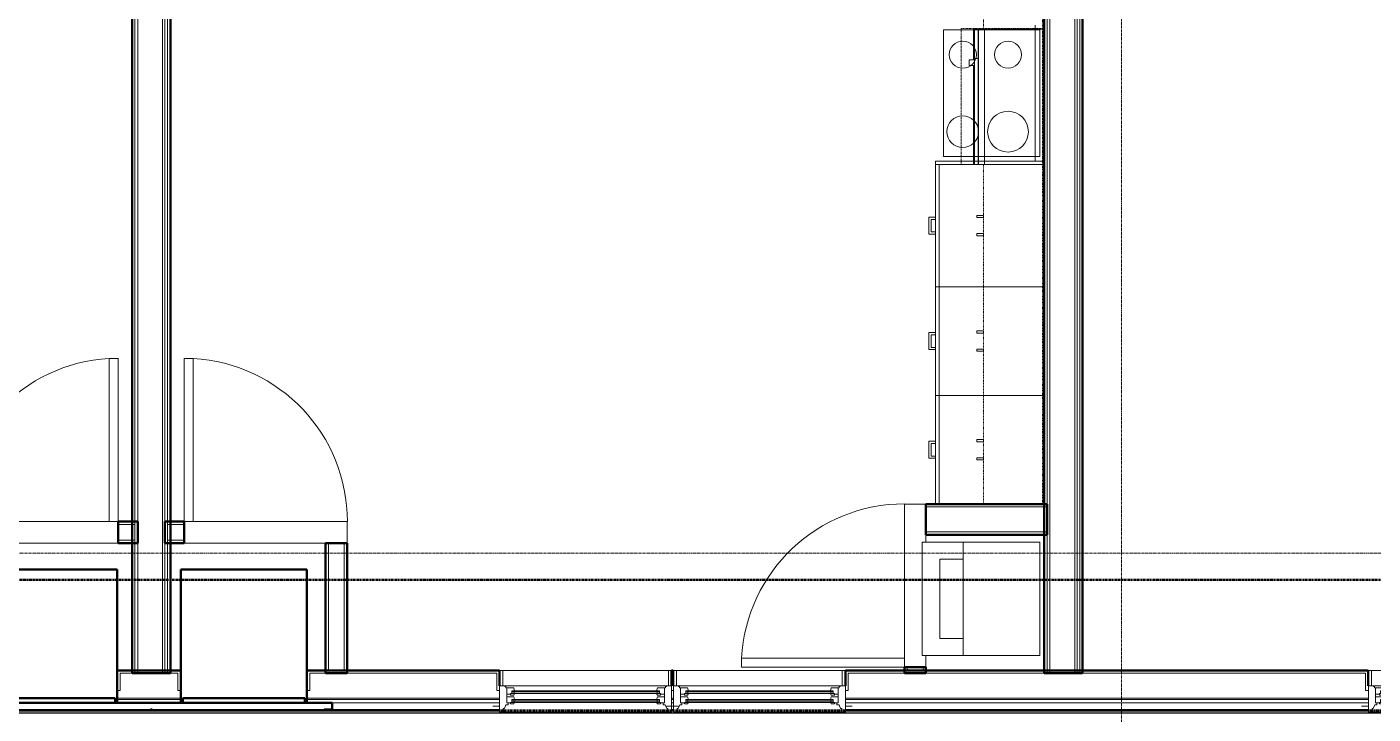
# Model space of a CAD drawing. Header units: inches. Extents: x -4235 to -464, y 9767 to 12347.
# Drawn here: x -2742.2 to -2444.7, y 11246.6 to 11398.4 of the extents above; entities that cross this region are included whole.
import ezdxf

# ---------------------------------------------------------------- set-up
doc = ezdxf.new("R2010")
doc.units = ezdxf.units.IN
doc.header["$MEASUREMENT"] = 0
for name, pattern in [('Dash', [0.25, 0.125, -0.125]), ('Dash 1_16_', [0.125, 0.0625, -0.0625]), ('Grid Line 1_2_', [0.875, 0.5, -0.125, 0.125, -0.125]), ('Overhead', [0.15625, 0.09375, -0.0625])]:
    doc.linetypes.add(name, pattern=pattern)
for name, color, linetype, lineweight in [('0-1', 7, 'Continuous', 5), ('0-2', 10, 'Continuous', 9), ('A-DOOR-1', 10, 'Continuous', 9), ('A-DOOR-2', 50, 'Continuous', 20), ('A-GENM', 5, 'Continuous', 9), ('A-GENM-4', 5, 'Continuous', 50), ('A-GLAZ-1', 151, 'Continuous', 9), ('A-GLAZ-2', 151, 'Continuous', 20), ('A-GLAZ-3', 151, 'Continuous', 50), ('A-WALL', 113, 'Continuous', 13), ('A-WALL-1', 7, 'Continuous', 50), ('A-WALL-2', 250, 'Continuous', 13), ('A-WALL-3', 10, 'Continuous', 9), ('A-WALL-4', 254, 'Continuous', 9), ('A-WALL-5', 113, 'Continuous', 9), ('A-WALL-6', 113, 'Continuous', 50), ('C-PROP-LINE-1', 91, 'Dash 1_16_', 50), ('I-WALL-1', 7, 'Continuous', 50), ('P-SANR-FIXT-1', 10, 'Continuous', 9), ('Q-CASE-1', 254, 'Continuous', 9), ('Q-CASE-2', 10, 'Continuous', 9), ('Q-CASE-3', 254, 'Dash', 9), ('Q-CASE-4', 10, 'Dash', 9), ('Q-SPCQ-1', 10, 'Continuous', 9), ('Q-SPCQ-2', 91, 'Overhead', 9), ('S-GRID-1', 1, 'Grid Line 1_2_', 9)]:
    doc.layers.add(name, color=color, linetype=linetype, lineweight=lineweight)

# ---------------------------------------------------------------- blocks, each defined once
blk = doc.blocks.new('SWING - SINGLE - FLUSH - 36_ x 80_ - OFFSET PIVOT DOOR AT MAGIC PAK AND WASHER_DRYER-3199414-BACKGROUND - RCP - 3RD FLOOR')
at = {"layer": 'A-DOOR-1'}
blk.add_arc((18, 2.37), 36.07, 93.1789, 180, dxfattribs=at)
at = {"layer": 'A-DOOR-2'}
for p, q in [((16, 2.37), (16, 38.39)), ((18, 38.39), (16, 38.39)), ((18, 2.37), (18, 38.39)), ((18, 2.37), (16, 2.37))]:
    blk.add_line(p, q, dxfattribs=at)
blk = doc.blocks.new('SWING - SINGLE - FLUSH - 36_ x 80_ - OFFSET PIVOT DOOR AT MAGIC PAK AND WASHER_DRYER-3199415-BACKGROUND - RCP - 3RD FLOOR')
at = {"layer": 'A-DOOR-1'}
blk.add_arc((18, -2.37), 36.07, 180, 266.8211, dxfattribs=at)
at = {"layer": 'A-DOOR-2'}
for p, q in [((16, -2.37), (16, -38.39)), ((18, -2.37), (16, -2.37)), ((18, -2.37), (18, -38.39)), ((18, -38.39), (16, -38.39))]:
    blk.add_line(p, q, dxfattribs=at)
blk = doc.blocks.new('Range - 24_ x 30_-2806124-BACKGROUND - RCP - 3RD FLOOR')
at = {"layer": 'Q-SPCQ-1'}
blk.add_line((0, -22), (30, -22), dxfattribs=at)
for centre, radius, start, end in [((6.5, -6), 3.5, 360, 180), ((23.5, -6), 3, 0, 180), ((6.5, -6), 3.5, 180, 0), ((23.5, -6), 3, 180, 0), ((6.5, -16), 4.5, 0, 180), ((23.5, -16), 3, 360, 180), ((6.5, -16), 4.5, 180, 0), ((23.5, -16), 3, 180, 0)]:
    blk.add_arc(centre, radius, start, end, dxfattribs=at)
blk = doc.blocks.new('Stacked Washer and Dryer - 26_x25_ - Private-1372850-BACKGROUND - RCP - 3RD FLOOR')
at = {"layer": 'P-SANR-FIXT-1'}
for p, q in [((26, 12.5), (0, 12.5)), ((0, -12.5), (0, 12.5)), ((16.90625, -12.5), (16.90625, 12.5)), ((26, 12.5), (26, -12.5)), ((22.09375, 8.75), (16.90625, 8.75)), ((22.09375, -8.75), (22.09375, 8.75)), ((16.90625, -8.75), (22.09375, -8.75)), ((0, -12.5), (26, -12.5))]:
    blk.add_line(p, q, dxfattribs=at)
blk = doc.blocks.new('30quot_MicrowaveVent_11166 - 70cm miele oven-V70-BACKGROUND - RCP - 3RD FLOOR')
at = {"layer": 'Q-CASE-1'}
for p, q in [((-13.45, 15.6), (-14.2, 15.6)), ((-14.2, 15.6), (-14.2, 15.54)), ((-14.2, 15.54), (-14.2, 15.48)), ((-14.2, 15.48), (-14.2, 15.39)), ((-13.45, 15.39), (-14.2, 15.39)), ((-14.2, 15.39), (-14.2, 14.61)), ((7.69, 15.6), (-12.45, 15.6)), ((9.18, 15.39), (-12.45, 15.39)), ((8.88, 16.6), (7.69, 16.6)), ((7.69, 16.55), (7.69, 15.39)), ((8.88, 16.6), (8.88, 16.55)), ((8.88, 15.39), (8.88, 16.6)), ((15.55, 15.6), (8.88, 15.6)), ((9.18, 15.39), (9.18, 14.61)), ((15.55, 15.39), (9.18, 15.39)), ((9.18, 15.39), (9.18, 14.61)), ((-14.2, 14.61), (-13.45, 14.61)), ((-14.2, 14.49), (-14.2, 13.23)), ((-13.45, 14.49), (-14.2, 14.49)), ((-14.2, 13.23), (-14.2, 0.37)), ((-14.2, 13.23), (-13.45, 13.23)), ((-12.45, 14.61), (9.18, 14.61)), ((15.55, 14.49), (-12.45, 14.49)), ((-12.45, 13.23), (15.55, 13.23)), ((9.18, 14.61), (15.55, 14.61)), ((15.68, 0), (15.68, 0.37))]:
    blk.add_line(p, q, dxfattribs=at)
at = {"layer": 'Q-CASE-2'}
for p, q in [((-12.45, 15.6), (-13.45, 15.6)), ((-12.45, 15.39), (-13.45, 15.39)), ((15.68, 15.6), (15.55, 15.6)), ((15.68, 15.39), (15.55, 15.39)), ((15.68, 15.39), (15.68, 15.6)), ((15.68, 15.39), (15.68, 14.61)), ((-13.45, 14.61), (-12.45, 14.61)), ((-12.45, 14.49), (-13.45, 14.49)), ((-13.45, 13.23), (-12.45, 13.23)), ((15.55, 14.61), (15.68, 14.61)), ((15.68, 14.49), (15.55, 14.49)), ((15.55, 13.23), (15.68, 13.23)), ((15.68, 13.23), (15.68, 14.49)), ((15.68, 0.37), (15.68, 13.23)), ((-14.2, 0.37), (-14.2, 0)), ((-13.45, 0), (15.68, 0)), ((-14.2, 0), (-13.45, 0))]:
    blk.add_line(p, q, dxfattribs=at)
blk = doc.blocks.new('Base Cabinet 3 Drawer 230 - Base Cabinet 3 Drawer 230 27_-2602705-BACKGROUND - RCP - 3RD FLOOR')
at = {"layer": 'Q-CASE-2'}
for p, q in [((-12.76, 24), (14.24, 24)), ((-12.76, 23.25), (-12.76, 24)), ((-1.14, 24), (-1.14, 25.5)), ((-1.14, 25.5), (2.61, 25.5)), ((-1.14, 24), (-0.64, 24)), ((2.11, 25), (-0.64, 25)), ((-0.64, 24), (-0.64, 25)), ((2.11, 24), (2.11, 25)), ((2.61, 24), (2.11, 24)), ((2.61, 25.5), (2.61, 24)), ((14.24, 24), (14.24, 23.25)), ((14.24, 23.25), (-12.76, 23.25)), ((-12.76, 23.25), (-12.76, 0)), ((14.24, 0), (14.24, 23.25)), ((-12.76, 0), (14.24, 0))]:
    blk.add_line(p, q, dxfattribs=at)
blk = doc.blocks.new('Base Cabinet 3 Drawer 230 - Base Cabinet 3 Drawer 230 24_-2578604-BACKGROUND - RCP - 3RD FLOOR')
at = {"layer": 'Q-CASE-2'}
for p, q in [((-11.26, 24), (12.74, 24)), ((-11.26, 23.25), (-11.26, 24)), ((-1.14, 24), (-1.14, 25.5)), ((-1.14, 25.5), (2.61, 25.5)), ((-1.14, 24), (-0.64, 24)), ((2.11, 25), (-0.64, 25)), ((-0.64, 24), (-0.64, 25)), ((2.11, 24), (2.11, 25)), ((2.61, 24), (2.11, 24)), ((2.61, 25.5), (2.61, 24)), ((12.74, 24), (12.74, 23.25)), ((12.74, 23.25), (-11.26, 23.25)), ((-11.26, 23.25), (-11.26, 0)), ((12.74, 0), (12.74, 23.25)), ((-11.26, 0), (12.74, 0))]:
    blk.add_line(p, q, dxfattribs=at)
blk = doc.blocks.new('Base Cabinet 3 Drawer 230 - Base Cabinet 3 Drawer 230 24_-2554933-BACKGROUND - RCP - 3RD FLOOR')
at = {"layer": 'Q-CASE-2'}
for p, q in [((-11.26, -23.25), (-11.26, 0)), ((-11.26, 0), (12.74, 0)), ((12.74, 0), (12.74, -23.25)), ((-11.26, -23.25), (-11.26, -24)), ((12.74, -23.25), (-11.26, -23.25)), ((12.74, -24), (12.74, -23.25)), ((-11.26, -24), (12.74, -24)), ((-0.64, -24), (-1.14, -24)), ((-1.14, -25.5), (-1.14, -24)), ((2.61, -25.5), (-1.14, -25.5)), ((-0.64, -25), (-0.64, -24)), ((-0.64, -25), (2.11, -25)), ((2.11, -25), (2.11, -24)), ((2.11, -24), (2.61, -24)), ((2.61, -24), (2.61, -25.5))]:
    blk.add_line(p, q, dxfattribs=at)
blk = doc.blocks.new('300 Series Wall Hung Cabinet_302 - 27_ X 24_-2768166-BACKGROUND - RCP - 3RD FLOOR')
at = {"layer": 'Q-CASE-1'}
for p, q in [((-1.76, -13.19), (-2.25, -13.19)), ((-2.25, -13.19), (-2.25, -14.69)), ((-2.25, -14.69), (-1.76, -14.69)), ((-1.76, -14.69), (-1.76, -13.19)), ((2.24, -13.19), (1.75, -13.19)), ((1.75, -13.19), (1.75, -14.69)), ((1.75, -14.69), (2.24, -14.69)), ((2.24, -14.69), (2.24, -13.19))]:
    blk.add_line(p, q, dxfattribs=at)
at = {"layer": 'Q-CASE-3'}
for p, q in [((-13.5, -0.19), (-13.5, -13.19)), ((13.5, -13.19), (13.5, -0.19)), ((-13.5, -13.19), (13.5, -13.19))]:
    blk.add_line(p, q, dxfattribs=at)
at = {"layer": 'Q-CASE-4'}
blk.add_line((13.5, -0.19), (-13.5, -0.19), dxfattribs=at)
blk = doc.blocks.new('300 Series Wall Hung Cabinet_302 - 24_ X 24_-V75-BACKGROUND - RCP - 3RD FLOOR')
at = {"layer": 'Q-CASE-1'}
for p, q in [((-1.76, 14.69), (-2.25, 14.69)), ((-2.25, 14.69), (-2.25, 13.19)), ((-2.25, 13.19), (-1.76, 13.19)), ((-1.76, 13.19), (-1.76, 14.69)), ((2.24, 14.69), (1.75, 14.69)), ((1.75, 14.69), (1.75, 13.19)), ((1.75, 13.19), (2.24, 13.19)), ((2.24, 13.19), (2.24, 14.69))]:
    blk.add_line(p, q, dxfattribs=at)
at = {"layer": 'Q-CASE-3'}
for p, q in [((-12, 0.19), (-12, 13.19)), ((-12, 13.19), (12, 13.19)), ((12, 13.19), (12, 0.19))]:
    blk.add_line(p, q, dxfattribs=at)
at = {"layer": 'Q-CASE-4'}
blk.add_line((12, 0.19), (-12, 0.19), dxfattribs=at)
blk = doc.blocks.new('300 Series Wall Hung Cabinet_302 - 24_ X 24_-V77-BACKGROUND - RCP - 3RD FLOOR')
at = {"layer": 'Q-CASE-1'}
for p, q in [((-1.76, -13.19), (-2.25, -13.19)), ((-2.25, -13.19), (-2.25, -14.69)), ((-2.25, -14.69), (-1.76, -14.69)), ((-1.76, -14.69), (-1.76, -13.19)), ((2.24, -13.19), (1.75, -13.19)), ((1.75, -13.19), (1.75, -14.69)), ((1.75, -14.69), (2.24, -14.69)), ((2.24, -14.69), (2.24, -13.19))]:
    blk.add_line(p, q, dxfattribs=at)
at = {"layer": 'Q-CASE-3'}
for p, q in [((-12, -0.19), (-12, -13.19)), ((12, -0.19), (11.13, -0.19)), ((-12, -13.19), (11.13, -13.19))]:
    blk.add_line(p, q, dxfattribs=at)
at = {"layer": 'Q-CASE-4'}
for p, q in [((11.13, -0.19), (-12, -0.19)), ((12, -13.19), (12, -0.19)), ((11.13, -13.19), (12, -13.19))]:
    blk.add_line(p, q, dxfattribs=at)
blk = doc.blocks.new('300 Series Wall Hung Cabinet_302 - 24_ X 24_-V78-BACKGROUND - RCP - 3RD FLOOR')
at = {"layer": 'Q-CASE-1'}
for p, q in [((-1.76, -13.19), (-2.25, -13.19)), ((-2.25, -13.19), (-2.25, -14.69)), ((-2.25, -14.69), (-1.76, -14.69)), ((-1.76, -14.69), (-1.76, -13.19)), ((2.24, -13.19), (1.75, -13.19)), ((1.75, -13.19), (1.75, -14.69)), ((1.75, -14.69), (2.24, -14.69)), ((2.24, -14.69), (2.24, -13.19))]:
    blk.add_line(p, q, dxfattribs=at)
at = {"layer": 'Q-CASE-3'}
for p, q in [((-12, -0.19), (-12, -13.19)), ((-12, -13.19), (12, -13.19))]:
    blk.add_line(p, q, dxfattribs=at)
at = {"layer": 'Q-CASE-4'}
for p, q in [((12, -0.19), (-12, -0.19)), ((12, -13.19), (12, -0.19))]:
    blk.add_line(p, q, dxfattribs=at)
blk = doc.blocks.new('Range_Hood_386 - 30_ Wide-2911770-BACKGROUND - RCP - 3RD FLOOR')
at = {"layer": 'Q-SPCQ-2'}
for p, q in [((-14.24, 6), (-15, 6)), ((-15, 6), (-15, -12)), ((-13.24, 6), (-14.24, 6)), ((14.76, 6), (-13.24, 6)), ((15, 6), (14.76, 6)), ((15, -12), (15, 6)), ((-15, -12), (-14.24, -12)), ((-14.24, -12), (15, -12))]:
    blk.add_line(p, q, dxfattribs=at)
blk = doc.blocks.new('CTR - 1st Phase - Unit Layouts_rvt-1-BACKGROUND - RCP - 3RD FLOOR')
at = {"layer": 'A-WALL-1'}
for p, q in [((-2543.5, 11286.23), (-2543.5, 11292.98)), ((-2543.5, 11292.98), (-2516.75, 11292.98)), ((-2516.75, 11292.98), (-2516.75, 11286.23)), ((-2722, 11284.39), (-2722, 11289.14)), ((-2722, 11289.14), (-2717.72, 11289.14)), ((-2717.72, 11289.14), (-2717.72, 11288.51)), ((-2717.72, 11288.51), (-2717.72, 11285.01)), ((-2711.72, 11289.13), (-2707.45, 11289.13)), ((-2711.72, 11288.51), (-2711.72, 11289.13)), ((-2711.72, 11285.01), (-2711.72, 11288.51)), ((-2707.45, 11289.13), (-2707.45, 11284.38)), ((-2717.72, 11285.01), (-2717.72, 11284.39)), ((-2711.72, 11284.38), (-2711.72, 11285.01)), ((-2516.75, 11286.23), (-2543.5, 11286.23)), ((-2717.72, 11284.39), (-2722, 11284.39)), ((-2707.45, 11284.38), (-2711.72, 11284.38)), ((-2676.2, 11255.64), (-2676.2, 11284.38)), ((-2676.2, 11284.38), (-2671.45, 11284.38)), ((-2671.45, 11284.38), (-2671.45, 11255.64)), ((-2675.57, 11255.64), (-2676.2, 11255.64)), ((-2672.07, 11255.64), (-2675.57, 11255.64)), ((-2671.45, 11255.64), (-2672.07, 11255.64)), ((-2548.25, 11255.64), (-2548.25, 11256.98)), ((-2548.25, 11256.98), (-2543.5, 11256.98)), ((-2547.63, 11255.64), (-2548.25, 11255.64)), ((-2544.13, 11255.64), (-2547.63, 11255.64)), ((-2543.5, 11255.64), (-2544.13, 11255.64)), ((-2543.5, 11256.98), (-2543.5, 11255.64))]:
    blk.add_line(p, q, dxfattribs=at)
at = {"layer": 'A-WALL-2'}
for p, q in [((-2543.5, 11292.35), (-2516.75, 11292.35)), ((-2722, 11288.51), (-2718.35, 11288.51)), ((-2718.35, 11288.51), (-2718.35, 11285.01)), ((-2707.45, 11288.51), (-2711.1, 11288.51)), ((-2711.1, 11285.01), (-2711.1, 11288.51)), ((-2722, 11285.01), (-2718.35, 11285.01)), ((-2707.45, 11285.01), (-2711.1, 11285.01)), ((-2543.5, 11286.85), (-2516.75, 11286.85)), ((-2675.57, 11256.26), (-2675.57, 11284.38)), ((-2672.07, 11256.26), (-2672.07, 11284.38)), ((-2672.07, 11256.26), (-2675.57, 11256.26)), ((-2547.63, 11256.26), (-2547.63, 11256.98)), ((-2544.13, 11256.26), (-2547.63, 11256.26)), ((-2544.13, 11256.26), (-2544.13, 11256.98))]:
    blk.add_line(p, q, dxfattribs=at)
at = {"layer": 'A-WALL-3'}
for p, q in [((-2548.25, 11292.98), (-2543.5, 11292.98)), ((-2548.25, 11292.98), (-2548.25, 11256.98)), ((-2722, 11289.14), (-2753.25, 11289.14)), ((-2676.2, 11289.13), (-2707.45, 11289.13)), ((-2676.2, 11289.13), (-2671.45, 11289.13)), ((-2671.45, 11284.38), (-2671.45, 11289.13)), ((-2543.5, 11284.58), (-2543.5, 11286.23)), ((-2753.25, 11284.39), (-2722, 11284.39)), ((-2707.45, 11284.38), (-2676.2, 11284.38)), ((-2543.5, 11256.98), (-2543.5, 11259.58))]:
    blk.add_line(p, q, dxfattribs=at)
at = {"layer": 'A-WALL-4'}
for p, q in [((-2543.5, 11286.23), (-2543.5, 11292.98)), ((-2722, 11284.39), (-2722, 11289.14)), ((-2707.45, 11289.13), (-2707.45, 11284.38)), ((-2676.2, 11284.38), (-2671.45, 11284.38)), ((-2548.25, 11256.98), (-2543.5, 11256.98))]:
    blk.add_line(p, q, dxfattribs=at)
at = {"layer": 'A-WALL-5'}
for p, q in [((-2539.62, 11397.73), (-2539.62, 11369.73)), ((-2518.37, 11397.73), (-2539.62, 11397.73)), ((-2539.62, 11397.73), (-2539.62, 11369.73)), ((-2518.37, 11397.73), (-2539.62, 11397.73)), ((-2518.37, 11369.73), (-2518.37, 11397.73)), ((-2518.37, 11397.73), (-2518.37, 11369.73)), ((-2517.37, 11368.73), (-2541.37, 11368.73)), ((-2541.37, 11368.73), (-2541.37, 11356.35)), ((-2541.37, 11356.35), (-2541.37, 11368.73)), ((-2517.37, 11368.73), (-2541.37, 11368.73)), ((-2539.62, 11369.73), (-2518.37, 11369.73)), ((-2539.62, 11369.73), (-2518.37, 11369.73)), ((-2517.37, 11292.98), (-2517.37, 11368.73)), ((-2517.37, 11292.98), (-2517.37, 11368.73)), ((-2541.37, 11356.35), (-2541.37, 11355.85)), ((-2541.37, 11355.85), (-2541.37, 11353.1)), ((-2541.37, 11353.1), (-2541.37, 11355.85)), ((-2541.37, 11353.1), (-2541.37, 11352.6)), ((-2541.37, 11352.6), (-2541.37, 11330.85)), ((-2541.37, 11330.85), (-2541.37, 11352.6)), ((-2541.37, 11330.85), (-2541.37, 11330.35)), ((-2541.37, 11330.35), (-2541.37, 11327.6)), ((-2541.37, 11327.6), (-2541.37, 11330.35)), ((-2541.37, 11327.6), (-2541.37, 11327.1)), ((-2541.37, 11327.1), (-2541.37, 11306.85)), ((-2541.37, 11306.85), (-2541.37, 11327.1)), ((-2541.37, 11306.85), (-2541.37, 11306.35)), ((-2541.37, 11306.35), (-2541.37, 11303.6)), ((-2541.37, 11303.6), (-2541.37, 11306.35)), ((-2541.37, 11303.6), (-2541.37, 11303.1)), ((-2541.37, 11303.1), (-2541.37, 11292.98)), ((-2541.37, 11292.98), (-2541.37, 11303.1)), ((-2541.37, 11292.98), (-2517.37, 11292.98)), ((-2517.37, 11292.98), (-2541.37, 11292.98))]:
    blk.add_line(p, q, dxfattribs=at)
at = {"layer": '0-2'}
for name, p, rotation in [('300 Series Wall Hung Cabinet_302 - 24_ X 24_-V77-BACKGROUND - RCP - 3RD FLOOR', (-2517.56, 11409.86), 270.0000000000029), ('Range - 24_ x 30_-2806124-BACKGROUND - RCP - 3RD FLOOR', (-2541.37, 11368.73), 90.00000000012814), ('Range_Hood_386 - 30_ Wide-2911770-BACKGROUND - RCP - 3RD FLOOR', (-2529.75, 11382.98), 90.00000000006241), ('30quot_MicrowaveVent_11166 - 70cm miele oven-V70-BACKGROUND - RCP - 3RD FLOOR', (-2517.37, 11382.18), 90.00000000000206), ('Base Cabinet 3 Drawer 230 - Base Cabinet 3 Drawer 230 27_-2602705-BACKGROUND - RCP - 3RD FLOOR', (-2517.37, 11353.74), 90.00000000004752), ('300 Series Wall Hung Cabinet_302 - 27_ X 24_-2768166-BACKGROUND - RCP - 3RD FLOOR', (-2517.56, 11354.48), 270.0000000000029), ('Base Cabinet 3 Drawer 230 - Base Cabinet 3 Drawer 230 24_-2578604-BACKGROUND - RCP - 3RD FLOOR', (-2517.37, 11328.24), 90.00000000004752), ('300 Series Wall Hung Cabinet_302 - 24_ X 24_-V75-BACKGROUND - RCP - 3RD FLOOR', (-2517.56, 11328.98), 90.0000000000029), ('SWING - SINGLE - FLUSH - 36_ x 80_ - OFFSET PIVOT DOOR AT MAGIC PAK AND WASHER_DRYER-3199415-BACKGROUND - RCP - 3RD FLOOR', (-2689.45, 11286.76), 180), ('Base Cabinet 3 Drawer 230 - Base Cabinet 3 Drawer 230 24_-2554933-BACKGROUND - RCP - 3RD FLOOR', (-2517.37, 11305.71), 269.9999999999579), ('300 Series Wall Hung Cabinet_302 - 24_ X 24_-V78-BACKGROUND - RCP - 3RD FLOOR', (-2517.56, 11304.98), 270.0000000000029), ('SWING - SINGLE - FLUSH - 36_ x 80_ - OFFSET PIVOT DOOR AT MAGIC PAK AND WASHER_DRYER-3199415-BACKGROUND - RCP - 3RD FLOOR', (-2545.88, 11274.98), 270.0000000000802), ('Stacked Washer and Dryer - 26_x25_ - Private-1372850-BACKGROUND - RCP - 3RD FLOOR', (-2518.34, 11272.08), 180)]:
    blk.add_blockref(name, p, dxfattribs=dict(at, rotation=rotation))
blk.add_blockref('SWING - SINGLE - FLUSH - 36_ x 80_ - OFFSET PIVOT DOOR AT MAGIC PAK AND WASHER_DRYER-3199414-BACKGROUND - RCP - 3RD FLOOR', (-2740, 11286.76), dxfattribs=at)
blk = doc.blocks.new('CTR - 1st Phase - Common Walls_rvt-1-BACKGROUND - RCP - 3RD FLOOR')
at = {"layer": 'A-WALL-2'}
for p, q in [((-2516.75, 11640.61), (-2516.75, 11255.64)), ((-2516.12, 11640.61), (-2516.12, 11255.64)), ((-2510.62, 11640.61), (-2510.62, 11255.64)), ((-2510.12, 11640.61), (-2510.12, 11255.64)), ((-2718.35, 11622.61), (-2718.35, 11255.64)), ((-2717.72, 11622.61), (-2717.72, 11255.64)), ((-2712.22, 11622.61), (-2712.22, 11255.64)), ((-2711.72, 11622.61), (-2711.72, 11255.64)), ((-2711.1, 11622.61), (-2711.1, 11255.64)), ((-2509.5, 11587.19), (-2509.5, 11255.64))]:
    blk.add_line(p, q, dxfattribs=at)
at = {"layer": 'I-WALL-1'}
for p, q in [((-2517.37, 11255.64), (-2517.37, 11640.61)), ((-2718.97, 11255.64), (-2718.97, 11622.61)), ((-2710.47, 11622.61), (-2710.47, 11255.64)), ((-2508.87, 11462.2), (-2508.87, 11255.64)), ((-2710.47, 11255.64), (-2718.97, 11255.64)), ((-2508.87, 11255.64), (-2517.37, 11255.64))]:
    blk.add_line(p, q, dxfattribs=at)
blk = doc.blocks.new('Basic Wall _ EXT - FIBER CEMENT - LARGE - ___-2162457-BACKGROUND - RCP - 3RD FLOOR')
at = {"layer": 'A-WALL-5'}
for p, q in [((-2754.69, 11249.11), (-2674.76, 11249.11)), ((-2754.69, 11249.11), (-2674.76, 11249.11)), ((-2749.69, 11249.14), (-2729.47, 11249.14)), ((-2729.47, 11249.14), (-2722.69, 11249.14)), ((-2722.69, 11249.14), (-2722.25, 11249.14)), ((-2708.2, 11249.14), (-2722.25, 11249.14)), ((-2722.25, 11249.14), (-2708.2, 11249.14)), ((-2708.2, 11249.14), (-2707.76, 11249.14)), ((-2707.76, 11249.14), (-2701.48, 11249.14)), ((-2701.44, 11249.14), (-2680.76, 11249.14)), ((-2680.76, 11249.14), (-2680.32, 11249.14)), ((-2674.76, 11249.14), (-2680.32, 11249.14)), ((-2680.32, 11249.14), (-2637.74, 11249.14)), ((-2637.74, 11249.14), (-2674.76, 11249.14)), ((-2674.76, 11249.11), (-2637.74, 11249.11)), ((-2674.76, 11249.11), (-2637.74, 11249.11)), ((-2599.34, 11249.14), (-2599.71, 11249.14)), ((-2599.71, 11249.14), (-2599.34, 11249.14)), ((-2599.71, 11249.11), (-2599.34, 11249.11)), ((-2599.71, 11249.11), (-2599.34, 11249.11)), ((-2445.74, 11249.14), (-2561.28, 11249.14)), ((-2561.28, 11249.14), (-2445.74, 11249.14)), ((-2561.28, 11249.11), (-2445.74, 11249.11)), ((-2561.28, 11249.11), (-2445.74, 11249.11))]:
    blk.add_line(p, q, dxfattribs=at)
blk = doc.blocks.new('Basic Wall _ EXT - FIBER CEMENT - SMALL - ___-2145931-BACKGROUND - RCP - 3RD FLOOR')
at = {"layer": 'A-WALL-5'}
for p, q in [((-2722.25, 11249.81), (-2708.2, 11249.81)), ((-2722.25, 11249.81), (-2708.2, 11249.81)), ((-2680.32, 11249.81), (-2637.74, 11249.81)), ((-2680.32, 11249.81), (-2637.74, 11249.81)), ((-2599.71, 11249.81), (-2599.34, 11249.81)), ((-2599.71, 11249.81), (-2599.34, 11249.81)), ((-2561.28, 11249.81), (-2445.74, 11249.81)), ((-2561.28, 11249.81), (-2445.74, 11249.81)), ((-2758.02, 11246.93), (-2324.85, 11246.93)), ((-2758.02, 11246.86), (-2324.85, 11246.86)), ((-2755.15, 11247.39), (-2637.74, 11247.39)), ((-2755.15, 11247.39), (-2637.74, 11247.39)), ((-2755.15, 11247.31), (-2637.74, 11247.31)), ((-2599.71, 11247.39), (-2599.34, 11247.39)), ((-2599.71, 11247.39), (-2599.34, 11247.39)), ((-2599.71, 11247.31), (-2599.34, 11247.31)), ((-2561.28, 11247.39), (-2445.74, 11247.39)), ((-2561.28, 11247.39), (-2445.74, 11247.39)), ((-2561.28, 11247.31), (-2445.74, 11247.31))]:
    blk.add_line(p, q, dxfattribs=at)
blk = doc.blocks.new('Perforated Panel at Magic-Pak - hvac panel - 3rd floor-2505074-BACKGROUND - RCP - 3RD FLOOR')
at = {"layer": 'A-GLAZ-3'}
for p, q in [((-19.01, -4.37), (-19.01, -4.44)), ((19.01, -4.37), (-19.01, -4.37)), ((-19.01, -4.44), (19.01, -4.44)), ((19.01, -4.44), (19.01, -4.37))]:
    blk.add_line(p, q, dxfattribs=at)
blk = doc.blocks.new('Window-Double_Hung-Andersen-400_Series-Tilt_Wash - DOUBLE HUNG - COTTAGE - 3RD FLOOR-2888224-BACKGROUND - RCP - 3RD FLOOR')
at = {"layer": 'A-GLAZ-1'}
for p, q in [((-16.29, 2.5), (-15.7, 2.5)), ((-16.29, 2.12), (-15.7, 2.12)), ((-16.29, 0.56), (-15.7, 0.56)), ((-16.29, 0.19), (-15.7, 0.19)), ((-15.82, 2.5), (-15.82, 2.12)), ((-15.82, 0.56), (-15.82, 0.19)), ((-15.7, 2.63), (15.7, 2.63)), ((-15.7, 2.5), (15.7, 2.5)), ((-15.7, 2.12), (15.7, 2.12)), ((-15.7, 2), (15.7, 2)), ((-15.7, 0.69), (15.7, 0.69)), ((-15.7, 0.56), (15.7, 0.56)), ((-15.7, 0.19), (15.7, 0.19)), ((-15.7, 0.06), (15.7, 0.06)), ((16.29, 2.5), (15.7, 2.5)), ((16.29, 2.12), (15.7, 2.12)), ((16.29, 0.56), (15.7, 0.56)), ((16.29, 0.19), (15.7, 0.19)), ((15.82, 2.5), (15.82, 2.12)), ((15.82, 0.56), (15.82, 0.19)), ((-19.01, -2.44), (-19.01, -3.94)), ((-19.01, -2.44), (-18.95, -2.44)), ((18.95, -1.06), (-18.95, -1.06)), ((-18.95, -1.06), (-18.95, -4.44)), ((-18.32, -1.06), (-18.32, -4.44)), ((18.32, -1.06), (18.32, -4.44)), ((18.95, -4.44), (18.95, -1.06)), ((18.95, -2.44), (19.01, -2.44)), ((19.01, -3.94), (19.01, -2.44)), ((-19.01, -3.94), (-18.95, -3.94)), ((-18.95, -4.44), (18.95, -4.44)), ((18.95, -3.94), (19.01, -3.94))]:
    blk.add_line(p, q, dxfattribs=at)
at = {"layer": 'A-GLAZ-2'}
for p, q in [((-19.01, 3.44), (-20.51, 3.44)), ((19.01, 4.81), (-19.01, 4.81)), ((-19.01, 4.81), (-19.01, -1.06)), ((-18.2, 4.81), (-18.2, 4)), ((-18.2, 4), (-17.92, 4)), ((-17.92, 4), (-17.61, 3.19)), ((-17.61, 3.19), (-17.14, 3.19)), ((-17.14, 3.19), (-17.14, 2.75)), ((17.14, 3.19), (17.14, 2.75)), ((17.61, 3.19), (17.14, 3.19)), ((17.92, 4), (17.61, 3.19)), ((18.2, 4), (17.92, 4)), ((18.2, 4.81), (18.2, 4)), ((19.01, -1.06), (19.01, 4.81)), ((19.01, 3.44), (20.51, 3.44)), ((-17.42, 2.75), (-16.57, 2.75)), ((-17.42, 2.75), (-17.42, -0.56)), ((-17.42, 1.37), (-15.86, 1.37)), ((-17.42, 0.81), (-16.57, 0.81)), ((-15.86, 2.97), (-16.57, 2.97)), ((-16.57, 2.63), (-16.57, 2.97)), ((-15.7, 2.63), (-16.57, 2.63)), ((-15.86, 1.03), (-16.57, 1.03)), ((-16.57, 0.69), (-16.57, 1.03)), ((-15.7, 0.69), (-16.57, 0.69)), ((-16.29, 2.63), (-16.29, 2)), ((-15.7, 2), (-16.29, 2)), ((-16.29, 0.69), (-16.29, 0.06)), ((-15.7, 0.06), (-16.29, 0.06)), ((-15.86, 2.97), (-15.7, 2.63)), ((-15.86, 1.37), (-15.7, 2)), ((-15.86, 1.03), (-15.7, 0.69)), ((-15.86, -0.56), (-15.7, 0.06)), ((15.86, 2.97), (15.7, 2.63)), ((15.7, 2.63), (16.57, 2.63)), ((15.7, 2), (16.29, 2)), ((15.86, 1.37), (15.7, 2)), ((15.86, 1.03), (15.7, 0.69)), ((15.7, 0.69), (16.57, 0.69)), ((15.7, 0.06), (16.29, 0.06)), ((15.86, -0.56), (15.7, 0.06)), ((15.86, 2.97), (16.57, 2.97)), ((17.42, 1.37), (15.86, 1.37)), ((15.86, 1.03), (16.57, 1.03)), ((16.29, 2.63), (16.29, 2)), ((16.29, 0.69), (16.29, 0.06)), ((16.57, 2.63), (16.57, 2.97)), ((17.42, 2.75), (16.57, 2.75)), ((16.57, 0.69), (16.57, 1.03)), ((17.42, 0.81), (16.57, 0.81)), ((17.42, 2.75), (17.42, -0.56)), ((-19.01, -1.06), (19.01, -1.06)), ((-17.67, -0.78), (-18, -1.06)), ((-17.67, -0.78), (-17.67, -0.56)), ((-17.67, -0.56), (-15.86, -0.56)), ((17.67, -0.56), (15.86, -0.56)), ((17.67, -0.78), (17.67, -0.56)), ((17.67, -0.78), (18, -1.06))]:
    blk.add_line(p, q, dxfattribs=at)
blk = doc.blocks.new('V-Series_EWC4_SPVU_RFA_2015 - 2ND AND 3RD FLOOR-2226480-BACKGROUND - RCP - 3RD FLOOR')
at = {"layer": 'A-GENM-4'}
for p, q in [((-3858.97, 11736.15), (-3858.97, 11736.59)), ((-3858.97, 11736.59), (-3829.54, 11736.59)), ((-3858.97, 11735.65), (-3858.97, 11736.15)), ((-3858.97, 11736.15), (-3857.97, 11736.15)), ((-3857.97, 11736.15), (-3858.97, 11736.15)), ((-3858.97, 11709.65), (-3858.97, 11735.65)), ((-3857.97, 11736.15), (-3857.97, 11735.65)), ((-3857.97, 11709.15), (-3857.97, 11736.15)), ((-3857.97, 11735.65), (-3857.97, 11709.65)), ((-3829.54, 11736.59), (-3829.54, 11708.71)), ((-3858.97, 11709.15), (-3858.97, 11709.65)), ((-3857.97, 11709.15), (-3858.97, 11709.15)), ((-3858.97, 11708.71), (-3858.97, 11709.15)), ((-3858.97, 11709.15), (-3857.97, 11709.15)), ((-3829.54, 11708.71), (-3858.97, 11708.71)), ((-3857.97, 11709.65), (-3857.97, 11709.15))]:
    blk.add_line(p, q, dxfattribs=at)
blk = doc.blocks.new('Family - ___-2835860-BACKGROUND - RCP - 3RD FLOOR')
at = {"layer": 'C-PROP-LINE-1'}
blk.add_line((-2067.92, 11247.39), (-3401.42, 11247.39), dxfattribs=at)
blk = doc.blocks.new('Family - ___-2835903-BACKGROUND - RCP - 3RD FLOOR')
at = {"layer": 'C-PROP-LINE-1'}
blk.add_line((-2096.82, 11276.29), (-3400.92, 11276.29), dxfattribs=at)
blk = doc.blocks.new('Family - ___-2835932-BACKGROUND - RCP - 3RD FLOOR')
at = {"layer": 'C-PROP-LINE-1'}
blk.add_line((-2067.92, 11247.39), (-3401.42, 11247.39), dxfattribs=at)

msp = doc.modelspace()

# ---------------------------------------------------------------- linework, layer by layer
at = {"layer": 'A-WALL'}
for p, q in [((-2721.62, 11251.83), (-2721.62, 11255.64)), ((-2721.62, 11255.64), (-2708.82, 11255.64)), ((-2708.82, 11255.64), (-2708.82, 11251.83)), ((-2679.7, 11251.83), (-2679.7, 11255.64)), ((-2679.7, 11255.64), (-2638.36, 11255.64)), ((-2638.36, 11255.64), (-2638.36, 11251.83)), ((-2560.69, 11251.83), (-2560.69, 11255.64)), ((-2560.69, 11255.64), (-2446.36, 11255.64)), ((-2446.36, 11255.64), (-2446.36, 11251.83)), ((-2721.62, 11251.83), (-2722.25, 11251.83)), ((-2708.2, 11250.14), (-2722.25, 11250.14)), ((-2708.2, 11251.83), (-2708.82, 11251.83)), ((-2679.7, 11251.83), (-2680.32, 11251.83)), ((-2637.74, 11250.14), (-2680.32, 11250.14)), ((-2637.74, 11249.14), (-2674.76, 11249.14)), ((-2637.74, 11251.83), (-2638.36, 11251.83)), ((-2599.34, 11251.83), (-2599.71, 11251.83)), ((-2599.34, 11250.14), (-2599.71, 11250.14)), ((-2599.34, 11249.14), (-2599.71, 11249.14)), ((-2560.69, 11251.83), (-2561.31, 11251.83)), ((-2445.74, 11250.14), (-2561.31, 11250.14)), ((-2445.74, 11249.14), (-2561.31, 11249.14)), ((-2445.74, 11251.83), (-2446.36, 11251.83)), ((-2637.74, 11247.64), (-2674.76, 11247.64)), ((-2599.34, 11247.64), (-2599.71, 11247.64)), ((-2445.74, 11247.64), (-2561.31, 11247.64))]:
    msp.add_line(p, q, dxfattribs=at)
at = {"layer": 'A-WALL-5'}
for p, q in [((-2637.67, 11256.26), (-2637.74, 11256.26)), ((-2599.27, 11256.26), (-2599.77, 11256.26)), ((-2561.31, 11256.26), (-2561.37, 11256.26)), ((-2445.67, 11256.26), (-2445.74, 11256.26)), ((-2750.12, 11249.14), (-2729.47, 11249.14)), ((-2729.47, 11249.14), (-2701.48, 11249.14)), ((-2680.32, 11249.14), (-2701.44, 11249.14)), ((-2752.94, 11247.64), (-2714.91, 11247.64)), ((-2714.91, 11247.64), (-2714.91, 11247.64)), ((-2714.54, 11247.64), (-2676.51, 11247.64))]:
    msp.add_line(p, q, dxfattribs=at)
at = {"layer": 'A-WALL-6'}
for p, q in [((-2722.25, 11256.26), (-2708.2, 11256.26)), ((-2722.25, 11249.14), (-2722.25, 11256.26)), ((-2708.2, 11256.26), (-2708.2, 11249.14)), ((-2680.32, 11256.26), (-2637.74, 11256.26)), ((-2680.32, 11249.14), (-2680.32, 11256.26)), ((-2637.74, 11256.26), (-2637.74, 11252.89)), ((-2599.71, 11256.26), (-2599.34, 11256.26)), ((-2599.71, 11252.89), (-2599.71, 11256.26)), ((-2599.34, 11256.26), (-2599.34, 11252.89)), ((-2561.31, 11256.26), (-2445.74, 11256.26)), ((-2561.31, 11252.89), (-2561.31, 11256.26)), ((-2445.74, 11256.26), (-2445.74, 11252.89)), ((-2708.2, 11249.14), (-2722.25, 11249.14)), ((-2674.76, 11249.14), (-2680.32, 11249.14)), ((-2674.76, 11247.64), (-2674.76, 11249.14)), ((-2714.91, 11247.39), (-2714.91, 11247.64)), ((-2714.91, 11247.64), (-2714.54, 11247.64)), ((-2714.54, 11247.39), (-2714.91, 11247.39)), ((-2714.54, 11247.64), (-2714.54, 11247.39)), ((-2676.51, 11247.39), (-2676.51, 11247.64)), ((-2676.51, 11247.64), (-2674.76, 11247.64)), ((-2637.74, 11247.39), (-2676.51, 11247.39)), ((-2599.34, 11247.39), (-2599.71, 11247.39)), ((-2445.74, 11247.39), (-2561.31, 11247.39))]:
    msp.add_line(p, q, dxfattribs=at)
at = {"layer": 'S-GRID-1'}
for p, q in [((-2500.32, 9836.18), (-2500.32, 12297.95)), ((-464.45, 11282.19), (-4185.7, 11282.19))]:
    msp.add_line(p, q, dxfattribs=at)

# ---------------------------------------------------------------- block references
at = {"layer": '0-1'}
for name in ['CTR - 1st Phase - Unit Layouts_rvt-1-BACKGROUND - RCP - 3RD FLOOR', 'CTR - 1st Phase - Common Walls_rvt-1-BACKGROUND - RCP - 3RD FLOOR']:
    msp.add_blockref(name, (0, 0), dxfattribs=at)
at = {"layer": 'A-GENM', "rotation": 89.99999999999993}
for p in [(8986.47, 15108.11), (9028.39, 15108.11)]:
    msp.add_blockref('V-Series_EWC4_SPVU_RFA_2015 - 2ND AND 3RD FLOOR-2226480-BACKGROUND - RCP - 3RD FLOOR', p, dxfattribs=at)
at = {"layer": 'A-GLAZ-1', "rotation": 180}
for p in [(-2618.72, 11251.83), (-2580.32, 11251.83), (-2426.72, 11251.83)]:
    msp.add_blockref('Window-Double_Hung-Andersen-400_Series-Tilt_Wash - DOUBLE HUNG - COTTAGE - 3RD FLOOR-2888224-BACKGROUND - RCP - 3RD FLOOR', p, dxfattribs=at)
at = {"layer": 'A-GLAZ-1'}
for p in [(-2733.92, 11251.83), (-2695.52, 11251.83)]:
    msp.add_blockref('Perforated Panel at Magic-Pak - hvac panel - 3rd floor-2505074-BACKGROUND - RCP - 3RD FLOOR', p, dxfattribs=at)
at = {"layer": 'A-WALL-5'}
for name in ['Basic Wall _ EXT - FIBER CEMENT - SMALL - ___-2145931-BACKGROUND - RCP - 3RD FLOOR', 'Basic Wall _ EXT - FIBER CEMENT - LARGE - ___-2162457-BACKGROUND - RCP - 3RD FLOOR']:
    msp.add_blockref(name, (0, 0), dxfattribs=at)
at = {"layer": 'C-PROP-LINE-1'}
for name in ['Family - ___-2835860-BACKGROUND - RCP - 3RD FLOOR', 'Family - ___-2835932-BACKGROUND - RCP - 3RD FLOOR', 'Family - ___-2835903-BACKGROUND - RCP - 3RD FLOOR']:
    msp.add_blockref(name, (0, 0), dxfattribs=at)

doc.saveas('drawing.dxf')
